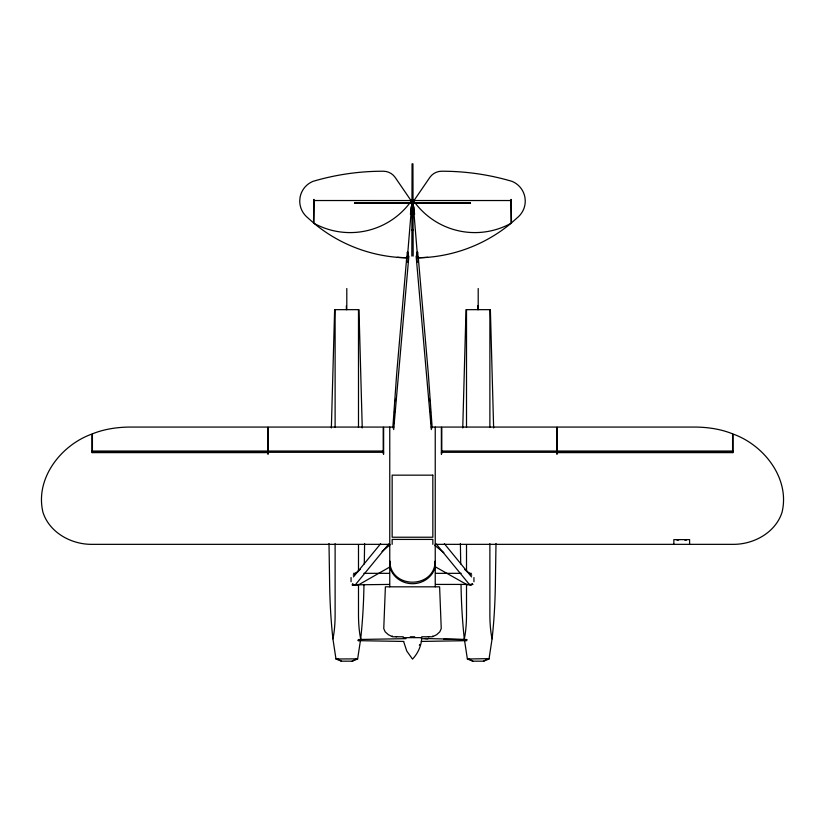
<?xml version="1.0" encoding="UTF-8"?>
<svg xmlns="http://www.w3.org/2000/svg" width="825" height="825" viewBox="0 0 825 825"><rect width="100%" height="100%" fill="white"/><g stroke="black" fill="none" stroke-linecap="round" stroke-linejoin="round"><path stroke-width="1.24" d="M390.648 569.601L389.761 566.806L389.761 561.423M364.289 563.949L364.609 543.479M496 543.479L495.371 584.42A140.198 30.123 -90 0 1 492.082 638.859L489.019 659.01L483.605 661.176L472.787 661.176L467.373 659.01L464.31 638.859A140.198 30.123 90 0 1 461.031 584.42M358.225 639.839L358.236 640.664L403.734 641.438M331.361 427.948L334.63 309.664L358.978 309.664L362.247 427.948M462.753 427.948L466.022 309.664L490.37 309.664L493.639 427.948M407.117 257.812L407.158 252.337M397.238 257.328L407.375 257.823L412.067 200.434M408.87 256.09L393.68 429.588M421.266 641.438L466.754 640.674L466.775 639.839M389.761 566.806L390.06 561.928M392.824 427.886L396.681 373.746L406.261 262.711M393.546 424.091L393.958 419.028M394.474 412.706L394.773 408.901M395.392 401.352L395.588 398.846M435.239 561.052C434.682 589.215 390.318 589.215 389.761 561.052M406.756 257.029L406.333 261.958L407.901 261.958L408.375 252.337L407.653 252.337M410.427 214.448L411.077 206.858M406.673 257.926L407.818 258.225L407.468 255.905M363.969 584.42A140.198 30.123 -90 0 1 360.69 638.859L357.627 659.01L352.213 661.176L341.395 661.176L335.981 659.01L332.918 638.859A140.198 30.123 90 0 1 329.639 584.42L329 543.479M358.246 640.674L358.679 639.499L406.013 638.653M411.84 256.09L412.067 163.824M412.923 200.001L412.077 200.001M421.616 639.633C420.832 646.893 417.574 653.854 412.5 659.113L406.756 651.028L403.662 641.602M434.94 561.928L435.239 566.806L434.352 569.601A23.358 21.966 0 0 1 412.531 583.708A23.358 21.966 0 0 1 390.72 569.601M353.43 576.943L380.624 543.747M356.008 583.976L388.802 543.943M421.678 636.776L432.259 636.776L432.774 636.003M353.234 575.118L360.185 569.405M382.037 551.42L389.988 544.892M443.891 639.21L466.764 639.695M483.605 661.176L487.606 658.67L489.019 659.01M392.277 635.993L392.741 636.776L403.322 636.776M352.213 661.176L356.204 658.866L357.627 659.01M389.792 567.023L358.493 584.884L352.028 584.884L389.359 584.42M432.898 636.58L436.703 634.673L439.828 631.806L441.241 628.609L439.612 586.822L385.388 586.822L383.759 628.609L385.172 631.806L388.297 634.673L392.164 636.601M429.175 636.56L428.361 636.776M335.981 659.01L356.204 658.866M467.373 659.01L487.606 658.67M417.532 255.905C415.687 256.472 418.358 260.277 418.275 257.359M412.933 200.434L417.625 257.823L427.762 257.328M421.317 638.632L427.876 638.942M313.933 199.949L313.5 222.884L306.353 216.521A21.326 21.326 0 0 1 299.743 200.702L300.094 197.206A21.326 21.326 0 0 1 312.861 181.397A245.602 245.602 0 0 1 383.532 171.229A14.417 14.417 0 0 1 395.082 177.292L410.798 200.238M511.067 199.949L511.5 222.884L518.647 216.521A21.326 21.326 0 0 0 525.257 200.702L524.906 197.206A21.326 21.326 0 0 0 512.139 181.397A245.602 245.602 0 0 0 441.468 171.229A14.417 14.417 0 0 0 429.918 177.292L414.202 200.238M412.067 200.537L313.933 200.527L313.933 223.276A149.655 149.655 0 0 0 407.375 257.823M412.933 200.527L511.067 200.527L511.067 223.276A149.655 149.655 0 0 1 417.625 257.823M412.067 202.713L412.067 203.373M412.933 202.713L412.933 203.373M355.245 202.878L412.067 202.878M412.933 202.878L469.755 202.878M355.245 203.208L412.067 203.208M412.933 203.208L469.755 203.208M412.067 229.701L412.933 229.701M412.067 229.989L412.933 229.989M417.347 252.337L416.625 252.337L417.099 261.958L418.677 261.958L418.244 257.029M417.842 252.337L417.883 257.812M393.917 427.072L383.635 427.072L383.635 454.4M431.083 427.072L441.365 427.072L441.365 454.4M91.977 451.038L267.764 451.038M268.197 451.038L383.202 451.038M441.798 451.038L556.803 451.038M557.236 451.038L733.023 451.038M91.977 451.811L267.981 451.811L267.981 454.4M733.023 451.811L557.019 451.811L557.019 454.4M267.981 452.296L383.635 452.296M441.365 452.296L557.019 452.296M267.981 452.626L91.977 452.626L91.977 434.032C60.988 445.046 34.774 478.541 42.983 512.387C49.562 532.733 71.393 544.521 91.977 544.345L389.761 544.345M557.019 452.626L733.023 452.626L733.023 434.032C764.012 445.046 790.226 478.541 782.018 512.387C775.438 532.733 753.607 544.521 733.023 544.345L435.239 544.345M676.933 540.066L678.635 540.066M684.812 540.066L686.503 540.066M353.626 573.334L356.183 573.334M363.866 573.334L389.462 573.334M435.538 573.334L461.134 573.334M468.817 573.334L471.374 573.334M435.641 584.42L472.972 584.42L466.507 584.884M410.314 636.776L414.686 636.776M403.229 637.653L421.771 637.653M466.641 639.478L424.968 638.519M396.639 636.776L395.825 636.56M435.208 566.754L466.507 584.42L466.507 614.604A33.928 7.291 -90 0 1 464.31 638.859M468.796 658.866L472.787 661.176M337.394 658.67L341.395 661.176M434.816 545.397L443.798 552.626M464.774 569.498L471.766 575.118M444.376 543.747L471.57 576.943M436.198 543.943L468.992 583.976M413.16 256.09L412.933 163.824M431.32 429.588L416.13 256.09M413.923 206.858L414.573 214.448M418.739 262.711L428.319 373.746L432.176 427.886M429.412 398.846L429.608 401.352M430.227 408.901L430.526 412.706M431.042 419.028L431.454 424.091M460.391 543.479L460.711 563.949M732.59 452.543L732.59 433.847C721.163 429.217 708.788 427.329 696.517 427.072L557.236 427.072L557.236 452.543M689.597 544.345L689.597 539.622L673.85 539.622L673.85 544.345M556.803 453.647L556.803 427.072L441.798 427.072L441.798 453.647M511.067 199.372L511.067 200.238M489.885 309.664L489.885 427.505M489.885 543.685L489.885 614.604A33.928 7.291 -90 0 0 492.082 638.859M478.201 288.533L478.201 309.664M477.757 305.704L477.757 309.664M473.942 577.562L473.942 581.749M469.755 202.713L469.755 203.373M466.507 309.664L466.507 427.505M466.507 544.634L466.507 571.591M435.239 427.072L435.239 586.822M432.847 544.345L432.847 539.426L392.153 539.426L392.153 544.345M389.761 427.072L389.761 586.822M383.202 453.647L383.202 427.072L268.197 427.072L268.197 453.647M358.493 309.664L358.493 427.505M358.493 544.634L358.493 571.591M358.493 584.42L358.493 614.604A33.928 7.291 -90 0 0 360.69 638.859M355.245 202.713L355.245 203.373M351.058 577.562L351.058 581.749M346.799 288.533L346.799 309.664M346.366 305.704L346.366 309.664M335.115 309.664L335.115 427.505M335.115 543.685L335.115 614.604A33.928 7.291 90 0 1 332.918 638.859M313.933 199.372L313.933 200.238M267.764 452.543L267.764 427.072L128.483 427.072C116.212 427.329 103.837 429.217 92.41 433.847L92.41 452.543M511.067 223.276A74.982 74.982 0 0 1 413.377 200.527M411.623 200.527A74.982 74.982 0 0 1 313.933 223.276M419.698 644.48A1.949 0.98 -90 0 1 419.337 645.191M355.297 584.471A1.31 0.887 39.3 0 1 353.203 584.471A8.838 6.002 39.3 0 1 352.657 583.543M469.703 584.471A1.31 0.887 -39.3 0 0 471.797 584.471A8.838 6.002 -39.3 0 0 472.343 583.543M355.431 202.713L354.564 202.713L354.564 203.373L355.431 203.373L355.431 202.713M470.436 202.713L469.569 202.713L469.569 203.373L470.436 203.373L470.436 202.713M432.826 475.159L392.153 475.159L392.153 537.23L432.847 537.23L432.826 475.159"/></g></svg>
